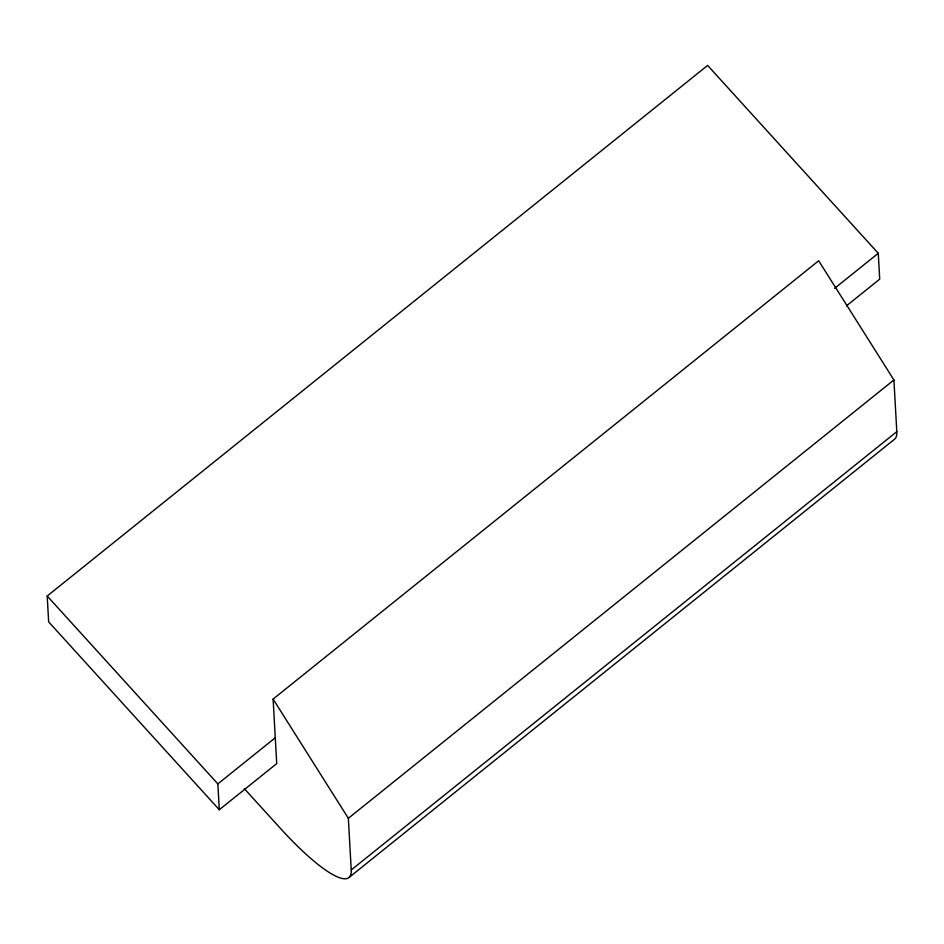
<?xml version="1.0" encoding="UTF-8"?>
<svg xmlns="http://www.w3.org/2000/svg" width="944" height="944" viewBox="0 0 944 944"><rect width="100%" height="100%" fill="white"/><g stroke="black" fill="none" stroke-linecap="round" stroke-linejoin="round"><path stroke-width="1.42" d="M349.315 877.271L894.877 438.948A112.973 23.529 51.2 0 0 896.8 431.656L893.909 379.96L818.672 260.756L273.111 699.079L276.722 763.602L219.291 809.74L48.651 621.872L47.2 596.03L707.622 65.419L878.262 253.299L879.714 279.141L846.402 305.903M219.291 809.74L217.852 783.898L275.282 737.76M834.614 288.357L878.262 253.299M244.295 788.618L280.344 828.301A112.973 23.529 51.2 0 0 351.239 869.979L348.348 818.295L893.909 379.96M351.239 869.979L896.8 431.656M47.2 596.03L217.852 783.898M273.111 699.079L348.348 818.295"/></g></svg>
